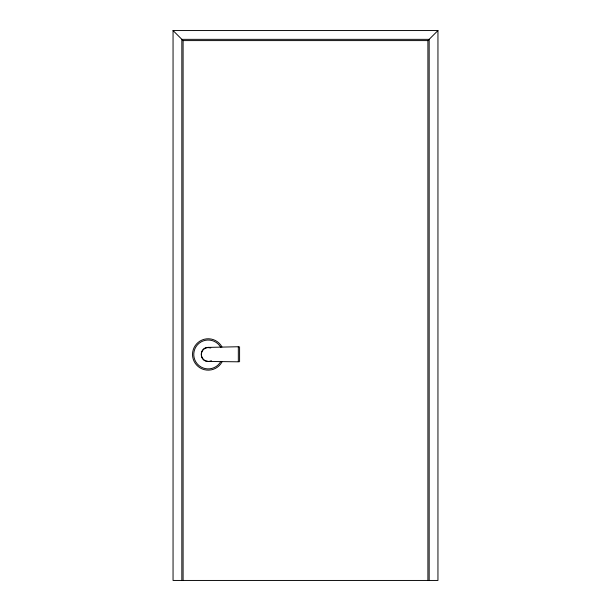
<?xml version="1.0" encoding="UTF-8"?>
<svg xmlns="http://www.w3.org/2000/svg" width="611" height="611" viewBox="0 0 611 611"><rect width="100%" height="100%" fill="white"/><g stroke="black" fill="none" stroke-linecap="round" stroke-linejoin="round"><path stroke-width="0.92" d="M208.198 361.452L238.328 361.811L238.328 346.743L208.198 347.399M238.328 347.369L238.328 346.765M427.906 580.45L427.906 40.593L437.95 30.55L173.05 30.55L173.05 580.45L437.95 580.45L437.95 30.55M211.429 360.673L209.481 361.338A13.984 9.891 -90 0 1 206.923 361.338C199.446 360.383 199.446 348.469 206.923 347.514A13.984 9.891 90 0 1 209.481 347.514L210.787 347.888M173.05 30.55L183.094 40.593L427.906 40.593M238.328 361.361L238.328 361.773M429.166 580.45L429.166 39.341L181.834 39.341L181.834 580.45M239.588 346.743L239.588 361.804M183.094 40.593L183.094 580.45M221.976 361.987A15.695 15.695 0 0 1 198.208 366.562A15.695 15.695 0 0 1 198.208 342.359A15.695 15.695 0 0 1 221.976 346.941M220.869 361.384A14.435 14.435 0 0 1 199.01 365.599A14.435 14.435 0 0 1 199.01 343.329A14.435 14.435 0 0 1 220.869 347.544M208.198 361.368A6.904 6.904 0 0 1 201.363 353.502A6.904 6.904 0 0 1 210.1 347.827"/></g></svg>
